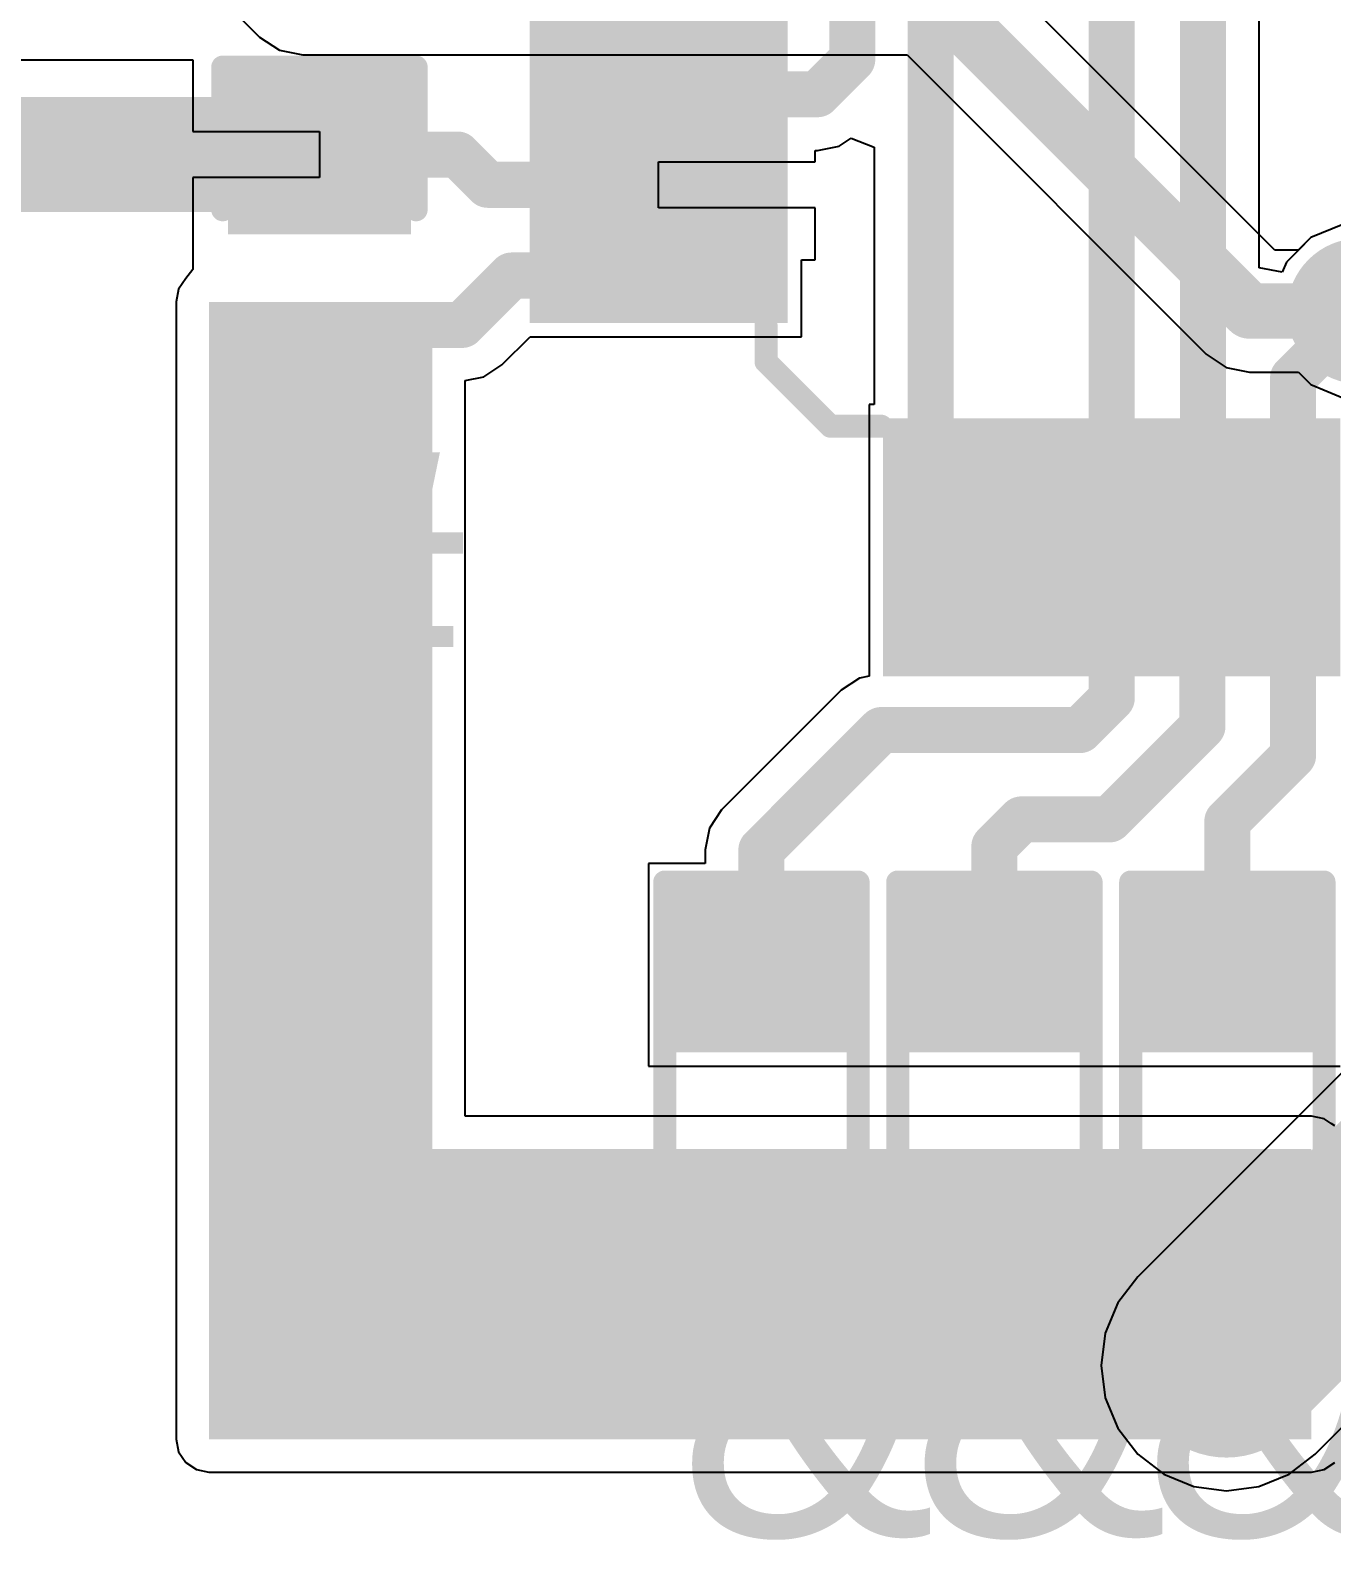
# Model space of a CAD drawing. Header units: millimetres. Extents: x -0.21 to 3.18, y -0.07 to 2.49.
# Drawn here: x 1.6742 to 1.9569, y 0.9531 to 1.281 of the extents above; entities that cross this region are included whole.
import ezdxf

# ---------------------------------------------------------------- set-up
doc = ezdxf.new("R2010")
doc.units = ezdxf.units.MM
doc.header["$MEASUREMENT"] = 0
for name, color, linetype in [('BottomLayer', 5, 'Continuous'), ('BottomSolder', 6, 'Continuous'), ('TopLayer', 1, 'Continuous'), ('TopOverlay', 2, 'Continuous'), ('TopPaste', 8, 'Continuous'), ('TopSolder', 216, 'Continuous'), ('ViaHoleLayer', 16, 'Continuous')]:
    doc.layers.add(name, color=color, linetype=linetype)
doc.styles.add('Arial', font='', dxfattribs={"height": 0.2})
doc.styles.get('Arial').set_extended_font_data('Arial')

# ---------------------------------------------------------------- blocks, each defined once
blk = doc.blocks.new('48_LQFP__7_7___12')
at = {"layer": 'TopLayer'}
for points in [[(0.03583, 0.19134), (0.03583, 0.14331), (0.02323, 0.14331), (0.02323, 0.19134)], [(0.05551, 0.19134), (0.05551, 0.14331), (0.04291, 0.14331), (0.04291, 0.19134)], [(0.0752, 0.19134), (0.0752, 0.14331), (0.0626, 0.14331), (0.0626, 0.19134)], [(0.09488, 0.19134), (0.09488, 0.14331), (0.08228, 0.14331), (0.08228, 0.19134)], [(0.11457, 0.19134), (0.11457, 0.14331), (0.10197, 0.14331), (0.10197, 0.19134)], [(0.19134, 0.11457), (0.19134, 0.10197), (0.14331, 0.10197), (0.14331, 0.11457)], [(0.19134, 0.09488), (0.19134, 0.08228), (0.14331, 0.08228), (0.14331, 0.09488)], [(0.19134, 0.0752), (0.19134, 0.0626), (0.14331, 0.0626), (0.14331, 0.0752)], [(0.19134, 0.05551), (0.19134, 0.04291), (0.14331, 0.04291), (0.14331, 0.05551)]]:
    blk.add_hatch(color=1, dxfattribs=at).paths.add_polyline_path(points)
at = {"layer": 'TopPaste'}
for points in [[(0.03583, 0.19134), (0.03583, 0.14331), (0.02323, 0.14331), (0.02323, 0.19134)], [(0.05551, 0.19134), (0.05551, 0.14331), (0.04291, 0.14331), (0.04291, 0.19134)], [(0.0752, 0.19134), (0.0752, 0.14331), (0.0626, 0.14331), (0.0626, 0.19134)], [(0.09488, 0.19134), (0.09488, 0.14331), (0.08228, 0.14331), (0.08228, 0.19134)], [(0.11457, 0.19134), (0.11457, 0.14331), (0.10197, 0.14331), (0.10197, 0.19134)], [(0.19134, 0.11457), (0.19134, 0.10197), (0.14331, 0.10197), (0.14331, 0.11457)], [(0.19134, 0.09488), (0.19134, 0.08228), (0.14331, 0.08228), (0.14331, 0.09488)], [(0.19134, 0.0752), (0.19134, 0.0626), (0.14331, 0.0626), (0.14331, 0.0752)], [(0.19134, 0.05551), (0.19134, 0.04291), (0.14331, 0.04291), (0.14331, 0.05551)]]:
    blk.add_hatch(color=8, dxfattribs=at).paths.add_polyline_path(points)
at = {"layer": 'TopSolder'}
for points in [[(0.03983, 0.19534), (0.03983, 0.13931), (0.01923, 0.13931), (0.01923, 0.19534)], [(0.05951, 0.19534), (0.05951, 0.13931), (0.03891, 0.13931), (0.03891, 0.19534)], [(0.0792, 0.19534), (0.0792, 0.13931), (0.0586, 0.13931), (0.0586, 0.19534)], [(0.09888, 0.19534), (0.09888, 0.13931), (0.07828, 0.13931), (0.07828, 0.19534)], [(0.11857, 0.19534), (0.11857, 0.13931), (0.09797, 0.13931), (0.09797, 0.19534)], [(0.19534, 0.11857), (0.19534, 0.09797), (0.13931, 0.09797), (0.13931, 0.11857)], [(0.19534, 0.09888), (0.19534, 0.07828), (0.13931, 0.07828), (0.13931, 0.09888)], [(0.19534, 0.0792), (0.19534, 0.0586), (0.13931, 0.0586), (0.13931, 0.0792)], [(0.19534, 0.05951), (0.19534, 0.03891), (0.13931, 0.03891), (0.13931, 0.05951)]]:
    blk.add_hatch(color=216, dxfattribs=at).paths.add_polyline_path(points)
at = {"layer": 'TopOverlay', "const_width": 0.005}
for points in [[(0.13, 0.141), (0.119, 0.141)], [(0.144, 0.127), (0.13, 0.141)], [(0.144, 0.127), (0.144, 0.119)]]:
    blk.add_lwpolyline(points, dxfattribs=at)
at = {"layer": 'TopOverlay', "const_width": 0.0025}
for points in [[(0.11775, 0.141, 1), (0.12025, 0.141, 1)], [(0.12875, 0.141, 1), (0.13125, 0.141, 1)], [(0.12875, 0.141, 1), (0.13125, 0.141, 1)], [(0.14275, 0.127, 1), (0.14525, 0.127, 1)], [(0.14275, 0.127, 1), (0.14525, 0.127, 1)], [(0.14275, 0.119, 1), (0.14525, 0.119, 1)]]:
    blk.add_lwpolyline(points, format="xyb", close=True, dxfattribs=at)
blk = doc.blocks.new('R___0603_26')
at = {"layer": 'TopLayer'}
for points in [[(-0.015, 0.0175), (-0.015, -0.0175), (-0.045, -0.0175), (-0.045, 0.0175)], [(0.045, 0.0175), (0.045, -0.0175), (0.015, -0.0175), (0.015, 0.0175)]]:
    blk.add_hatch(color=1, dxfattribs=at).paths.add_polyline_path(points)
at = {"layer": 'TopPaste'}
for points in [[(-0.015, 0.0175), (-0.015, -0.0175), (-0.045, -0.0175), (-0.045, 0.0175)], [(0.045, 0.0175), (0.045, -0.0175), (0.015, -0.0175), (0.015, 0.0175)]]:
    blk.add_hatch(color=8, dxfattribs=at).paths.add_polyline_path(points)
at = {"layer": 'TopSolder'}
for points in [[(-0.011, 0.0215), (-0.011, -0.0215), (-0.049, -0.0215), (-0.049, 0.0215)], [(0.049, 0.0215), (0.049, -0.0215), (0.011, -0.0215), (0.011, 0.0215)]]:
    blk.add_hatch(color=216, dxfattribs=at).paths.add_polyline_path(points)
at = {"layer": 'TopOverlay', "const_width": 0.005}
for points in [[(-0.048, -0.021), (-0.048, 0.021)], [(0.048, 0.021), (-0.048, 0.021)], [(0.048, -0.021), (0.048, 0.021)], [(0.048, -0.021), (-0.048, -0.021)]]:
    blk.add_lwpolyline(points, dxfattribs=at)
at = {"layer": 'TopOverlay', "const_width": 0.0025}
for points in [[(-0.04925, 0.021, 1), (-0.04675, 0.021, 1)], [(-0.04925, 0.021, 1), (-0.04675, 0.021, 1)], [(0.04675, 0.021, 1), (0.04925, 0.021, 1)], [(0.04675, 0.021, 1), (0.04925, 0.021, 1)], [(-0.04925, -0.021, 1), (-0.04675, -0.021, 1)], [(-0.04925, -0.021, 1), (-0.04675, -0.021, 1)], [(0.04675, -0.021, 1), (0.04925, -0.021, 1)], [(0.04675, -0.021, 1), (0.04925, -0.021, 1)]]:
    blk.add_lwpolyline(points, format="xyb", close=True, dxfattribs=at)
blk = doc.blocks.new('R___0603_27')
at = {"layer": 'TopLayer'}
for points in [[(-0.015, 0.0175), (-0.015, -0.0175), (-0.045, -0.0175), (-0.045, 0.0175)], [(0.045, 0.0175), (0.045, -0.0175), (0.015, -0.0175), (0.015, 0.0175)]]:
    blk.add_hatch(color=1, dxfattribs=at).paths.add_polyline_path(points)
at = {"layer": 'TopPaste'}
for points in [[(-0.015, 0.0175), (-0.015, -0.0175), (-0.045, -0.0175), (-0.045, 0.0175)], [(0.045, 0.0175), (0.045, -0.0175), (0.015, -0.0175), (0.015, 0.0175)]]:
    blk.add_hatch(color=8, dxfattribs=at).paths.add_polyline_path(points)
at = {"layer": 'TopSolder'}
for points in [[(-0.011, 0.0215), (-0.011, -0.0215), (-0.049, -0.0215), (-0.049, 0.0215)], [(0.049, 0.0215), (0.049, -0.0215), (0.011, -0.0215), (0.011, 0.0215)]]:
    blk.add_hatch(color=216, dxfattribs=at).paths.add_polyline_path(points)
at = {"layer": 'TopOverlay', "const_width": 0.005}
for points in [[(0.048, 0.021), (-0.048, 0.021)], [(-0.048, -0.021), (-0.048, 0.021)], [(0.048, -0.021), (0.048, 0.021)], [(0.048, -0.021), (-0.048, -0.021)]]:
    blk.add_lwpolyline(points, dxfattribs=at)
at = {"layer": 'TopOverlay', "const_width": 0.0025}
for points in [[(-0.04925, 0.021, 1), (-0.04675, 0.021, 1)], [(-0.04925, 0.021, 1), (-0.04675, 0.021, 1)], [(0.04675, 0.021, 1), (0.04925, 0.021, 1)], [(0.04675, 0.021, 1), (0.04925, 0.021, 1)], [(-0.04925, -0.021, 1), (-0.04675, -0.021, 1)], [(-0.04925, -0.021, 1), (-0.04675, -0.021, 1)], [(0.04675, -0.021, 1), (0.04925, -0.021, 1)], [(0.04675, -0.021, 1), (0.04925, -0.021, 1)]]:
    blk.add_lwpolyline(points, format="xyb", close=True, dxfattribs=at)
blk = doc.blocks.new('R___0603_28')
at = {"layer": 'TopLayer'}
for points in [[(-0.015, 0.0175), (-0.015, -0.0175), (-0.045, -0.0175), (-0.045, 0.0175)], [(0.045, 0.0175), (0.045, -0.0175), (0.015, -0.0175), (0.015, 0.0175)]]:
    blk.add_hatch(color=1, dxfattribs=at).paths.add_polyline_path(points)
at = {"layer": 'TopPaste'}
for points in [[(-0.015, 0.0175), (-0.015, -0.0175), (-0.045, -0.0175), (-0.045, 0.0175)], [(0.045, 0.0175), (0.045, -0.0175), (0.015, -0.0175), (0.015, 0.0175)]]:
    blk.add_hatch(color=8, dxfattribs=at).paths.add_polyline_path(points)
at = {"layer": 'TopSolder'}
for points in [[(-0.011, 0.0215), (-0.011, -0.0215), (-0.049, -0.0215), (-0.049, 0.0215)], [(0.049, 0.0215), (0.049, -0.0215), (0.011, -0.0215), (0.011, 0.0215)]]:
    blk.add_hatch(color=216, dxfattribs=at).paths.add_polyline_path(points)
at = {"layer": 'TopOverlay', "const_width": 0.005}
for points in [[(-0.048, -0.021), (-0.048, 0.021)], [(0.048, 0.021), (-0.048, 0.021)], [(0.048, -0.021), (0.048, 0.021)], [(0.048, -0.021), (-0.048, -0.021)]]:
    blk.add_lwpolyline(points, dxfattribs=at)
at = {"layer": 'TopOverlay', "const_width": 0.0025}
for points in [[(-0.04925, 0.021, 1), (-0.04675, 0.021, 1)], [(-0.04925, 0.021, 1), (-0.04675, 0.021, 1)], [(0.04675, 0.021, 1), (0.04925, 0.021, 1)], [(0.04675, 0.021, 1), (0.04925, 0.021, 1)], [(-0.04925, -0.021, 1), (-0.04675, -0.021, 1)], [(-0.04925, -0.021, 1), (-0.04675, -0.021, 1)], [(0.04675, -0.021, 1), (0.04925, -0.021, 1)], [(0.04675, -0.021, 1), (0.04925, -0.021, 1)]]:
    blk.add_lwpolyline(points, format="xyb", close=True, dxfattribs=at)
blk = doc.blocks.new('C___0603_117')
at = {"layer": 'TopLayer'}
for points in [[(-0.015, 0.0175), (-0.015, -0.0175), (-0.045, -0.0175), (-0.045, 0.0175)], [(0.045, 0.0175), (0.045, -0.0175), (0.015, -0.0175), (0.015, 0.0175)]]:
    blk.add_hatch(color=1, dxfattribs=at).paths.add_polyline_path(points)
at = {"layer": 'TopPaste'}
for points in [[(-0.015, 0.0175), (-0.015, -0.0175), (-0.045, -0.0175), (-0.045, 0.0175)], [(0.045, 0.0175), (0.045, -0.0175), (0.015, -0.0175), (0.015, 0.0175)]]:
    blk.add_hatch(color=8, dxfattribs=at).paths.add_polyline_path(points)
at = {"layer": 'TopSolder'}
for points in [[(-0.01264, 0.01986), (-0.01264, -0.01986), (-0.04736, -0.01986), (-0.04736, 0.01986)], [(0.04736, 0.01986), (0.04736, -0.01986), (0.01264, -0.01986), (0.01264, 0.01986)]]:
    blk.add_hatch(color=216, dxfattribs=at).paths.add_polyline_path(points)
at = {"layer": 'TopOverlay', "const_width": 0.005}
for points in [[(-0.018, 0.021), (-0.049, 0.021)], [(-0.049, -0.021), (-0.049, 0.021)], [(0.049, 0.021), (0.018, 0.021)], [(0.049, -0.021), (0.049, 0.021)], [(-0.018, -0.021), (-0.049, -0.021)], [(0.049, -0.021), (0.018, -0.021)]]:
    blk.add_lwpolyline(points, dxfattribs=at)
at = {"layer": 'TopOverlay', "const_width": 0.0025}
for points in [[(-0.05025, 0.021, 1), (-0.04775, 0.021, 1)], [(-0.05025, 0.021, 1), (-0.04775, 0.021, 1)], [(-0.01925, 0.021, 1), (-0.01675, 0.021, 1)], [(0.01675, 0.021, 1), (0.01925, 0.021, 1)], [(0.04775, 0.021, 1), (0.05025, 0.021, 1)], [(0.04775, 0.021, 1), (0.05025, 0.021, 1)], [(-0.05025, -0.021, 1), (-0.04775, -0.021, 1)], [(-0.05025, -0.021, 1), (-0.04775, -0.021, 1)], [(-0.01925, -0.021, 1), (-0.01675, -0.021, 1)], [(0.01675, -0.021, 1), (0.01925, -0.021, 1)], [(0.04775, -0.021, 1), (0.05025, -0.021, 1)], [(0.04775, -0.021, 1), (0.05025, -0.021, 1)]]:
    blk.add_lwpolyline(points, format="xyb", close=True, dxfattribs=at)

msp = doc.modelspace()

# ---------------------------------------------------------------- hatches: boundary and pattern name
at = {"layer": 'BottomLayer'}
h = msp.add_hatch(color=5, dxfattribs=at)
edge = h.paths.add_edge_path()
edge.add_arc((1.963, 1.22), 0.01181, 0, 360)
h = msp.add_hatch(color=5, dxfattribs=at)
edge = h.paths.add_edge_path()
edge.add_arc((1.934, 0.991), 0.01181, 0, 360)
at = {"layer": 'BottomSolder'}
h = msp.add_hatch(color=6, dxfattribs=at)
edge = h.paths.add_edge_path()
edge.add_arc((1.963, 1.22), 0.01581, 0, 360)
h = msp.add_hatch(color=6, dxfattribs=at)
edge = h.paths.add_edge_path()
edge.add_arc((1.934, 0.991), 0.01581, 0, 360)
at = {"layer": 'TopLayer'}
h = msp.add_hatch(color=1, dxfattribs=at)
edge = h.paths.add_edge_path()
edge.add_arc((1.963, 1.22), 0.01181, 0, 360)
for points in [[(1.713, 0.987), (1.7615, 0.987), (1.7615, 1.222), (1.713, 1.222)], [(1.713, 0.975), (1.95247, 0.975), (1.95247, 1.038), (1.713, 1.038)]]:
    msp.add_hatch(color=1, dxfattribs=at).paths.add_polyline_path(points)
h = msp.add_hatch(color=1, dxfattribs=at)
edge = h.paths.add_edge_path()
edge.add_arc((1.934, 0.991), 0.01181, 0, 360)
at = {"layer": 'TopSolder'}
h = msp.add_hatch(color=216, dxfattribs=at)
edge = h.paths.add_edge_path()
edge.add_arc((1.963, 1.22), 0.01581, 0, 360)
h = msp.add_hatch(color=216, dxfattribs=at)
edge = h.paths.add_edge_path()
edge.add_arc((1.934, 0.991), 0.01581, 0, 360)
at = {"layer": 'ViaHoleLayer'}
h = msp.add_hatch(color=16, dxfattribs=at)
edge = h.paths.add_edge_path()
edge.add_arc((1.934, 0.991), 0.00591, 0, 360)

# ---------------------------------------------------------------- linework, layer by layer
at = {"layer": 'BottomLayer'}
for p, q in [((1.59177, 1.41175), (1.724, 1.27951)), ((1.94449, 1.23325), (1.881, 1.29675)), ((1.724, 1.27951), (1.7283, 1.27664)), ((1.7283, 1.27664), (1.73338, 1.27563)), ((1.73338, 1.27563), (1.86463, 1.27563)), ((1.86463, 1.27563), (1.92963, 1.21063)), ((1.95926, 1.23881), (1.95234, 1.23595)), ((1.94965, 1.23325), (1.94449, 1.23325)), ((1.95234, 1.23595), (1.94965, 1.23325)), ((1.92963, 1.21063), (1.93393, 1.20775)), ((1.93393, 1.20775), (1.939, 1.20675)), ((1.939, 1.20675), (1.939, 1.20675)), ((1.939, 1.20675), (1.94965, 1.20675)), ((1.94965, 1.20675), (1.95234, 1.20405)), ((1.95234, 1.20405), (1.95926, 1.20119)), ((2.00174, 1.09726), (1.91474, 1.01026)), ((1.91474, 1.01026), (1.91042, 1.00462)), ((1.91042, 1.00462), (1.90769, 0.99805)), ((1.90769, 0.99805), (1.90677, 0.991)), ((1.90677, 0.991), (1.90769, 0.98395)), ((1.90769, 0.98395), (1.91042, 0.97738)), ((1.91042, 0.97738), (1.91474, 0.97174)), ((1.95326, 0.97174), (1.95957, 0.97806)), ((1.91474, 0.97174), (1.92038, 0.96742)), ((1.94762, 0.96742), (1.95326, 0.97174)), ((1.92038, 0.96742), (1.92695, 0.96469)), ((1.94105, 0.96469), (1.94762, 0.96742)), ((1.92695, 0.96469), (1.934, 0.96377)), ((1.934, 0.96377), (1.94105, 0.96469))]:
    msp.add_line(p, q, dxfattribs=at)
for points, const_width in [([(1.87012, 1.28888), (1.939, 1.22)], 0.012), ([(1.939, 1.22), (1.963, 1.22)], 0.012), ([(1.934, 0.991), (2.021, 1.078)], 0.04)]:
    msp.add_lwpolyline(points, dxfattribs=dict(at, const_width=const_width))
for points, const_width in [([(1.936, 1.22, 1), (1.942, 1.22, 1)], 0.006), ([(1.936, 1.22, 1), (1.942, 1.22, 1)], 0.006), ([(1.924, 0.991, 1), (1.944, 0.991, 1)], 0.02)]:
    msp.add_lwpolyline(points, format="xyb", close=True, dxfattribs=dict(at, const_width=const_width))
at = {"layer": 'TopLayer'}
for p, q in [((1.94113, 1.22942), (1.94113, 1.28883)), ((1.62044, 1.27455), (1.7095, 1.27455)), ((1.7095, 1.27455), (1.7095, 1.259)), ((1.7095, 1.259), (1.737, 1.259)), ((1.737, 1.259), (1.737, 1.249)), ((1.84518, 1.25487), (1.84986, 1.2558)), ((1.84986, 1.2558), (1.8525, 1.25756)), ((1.8525, 1.25756), (1.8575, 1.25563)), ((1.84469, 1.25242), (1.84469, 1.25487)), ((1.84469, 1.25487), (1.84518, 1.25487)), ((1.8575, 1.25563), (1.8575, 1.19969)), ((1.81068, 1.24242), (1.81068, 1.25242)), ((1.81068, 1.25242), (1.84469, 1.25242)), ((1.737, 1.249), (1.7095, 1.249)), ((1.7095, 1.249), (1.7095, 1.229)), ((1.84469, 1.24242), (1.81068, 1.24242)), ((1.84469, 1.23112), (1.84469, 1.24242)), ((1.95926, 1.23881), (1.95234, 1.23595)), ((1.95234, 1.23595), (1.94705, 1.23066)), ((1.84169, 1.21443), (1.84169, 1.23112)), ((1.84169, 1.23112), (1.84469, 1.23112)), ((1.94705, 1.23066), (1.94613, 1.22842)), ((1.70795, 1.22705), (1.70641, 1.22473)), ((1.7095, 1.229), (1.70795, 1.22705)), ((1.94613, 1.22842), (1.94113, 1.22942)), ((1.70641, 1.22473), (1.70586, 1.222)), ((1.70586, 1.222), (1.70586, 1.038)), ((1.77665, 1.20835), (1.78274, 1.21443)), ((1.78274, 1.21443), (1.84169, 1.21443)), ((1.77268, 1.2057), (1.77665, 1.20835)), ((1.76864, 1.20489), (1.77268, 1.2057)), ((1.76864, 1.04514), (1.76864, 1.20489)), ((1.8575, 1.19969), (1.85643, 1.19969)), ((1.85643, 1.19969), (1.85643, 1.14072)), ((1.85432, 1.1403), (1.85035, 1.13765)), ((1.85643, 1.14072), (1.85432, 1.1403)), ((1.85035, 1.13765), (1.82435, 1.11165)), ((1.82435, 1.11165), (1.8217, 1.10768)), ((1.8217, 1.10768), (1.82076, 1.103)), ((1.82076, 1.103), (1.82076, 1.1)), ((1.82076, 1.1), (1.8085, 1.1)), ((1.8085, 1.1), (1.8085, 1.056)), ((1.8085, 1.056), (1.8575, 1.056)), ((1.8575, 1.056), (1.8575, 1.056)), ((1.8575, 1.056), (1.8591, 1.056)), ((1.8591, 1.056), (1.8591, 1.056)), ((1.8591, 1.056), (1.9047, 1.056)), ((1.9047, 1.056), (1.9081, 1.056)), ((1.9081, 1.056), (1.9081, 1.056)), ((1.9081, 1.056), (1.9097, 1.056)), ((1.9097, 1.056), (1.9097, 1.056)), ((1.9097, 1.056), (1.9587, 1.056)), ((1.95247, 1.04514), (1.76864, 1.04514)), ((1.95521, 1.04459), (1.95247, 1.04514)), ((1.95678, 1.04354), (1.95521, 1.04459)), ((1.95752, 1.04305), (1.95678, 1.04354)), ((1.70586, 1.038), (1.70586, 0.975)), ((1.70586, 0.975), (1.70641, 0.97227)), ((1.70641, 0.97227), (1.70795, 0.96995)), ((1.70795, 0.96995), (1.71027, 0.96841)), ((1.71027, 0.96841), (1.713, 0.96786)), ((1.713, 0.96786), (1.95247, 0.96786)), ((1.95247, 0.96786), (1.95521, 0.96841)), ((1.95521, 0.96841), (1.95752, 0.96995))]:
    msp.add_line(p, q, dxfattribs=at)
for points, const_width in [([(1.85273, 1.27466), (1.85273, 1.37573)], 0.01), ([(1.86973, 1.16868), (1.86973, 1.34473)], 0.01), ([(1.90905, 1.16873), (1.90905, 1.29476)], 0.01), ([(1.92889, 1.16878), (1.92889, 1.29389)], 0.01), ([(1.84518, 1.2671), (1.85273, 1.27466)], 0.01), ([(1.81068, 1.2671), (1.84518, 1.2671)], 0.01), ([(1.40686, 1.254), (1.726, 1.254)], 0.025), ([(1.726, 1.254), (1.737, 1.254)], 0.01), ([(1.737, 1.254), (1.767, 1.254)], 0.01), ([(1.767, 1.254), (1.77358, 1.24742)], 0.01), ([(1.77358, 1.24742), (1.81068, 1.24742)], 0.01), ([(1.768, 1.217), (1.77873, 1.22773)], 0.01), ([(1.77873, 1.22773), (1.81068, 1.22773)], 0.01), ([(1.94847, 1.20547), (1.963, 1.22)], 0.01), ([(1.737, 1.201), (1.753, 1.217)], 0.01), ([(1.753, 1.217), (1.768, 1.217)], 0.01), ([(1.94847, 1.16868), (1.94847, 1.20547)], 0.01), ([(1.737, 1.194), (1.737, 1.201)], 0.01), ([(1.726, 1.194), (1.737, 1.194)], 0.01), ([(1.737, 1.194), (1.737, 1.194)], 0.01), ([(1.737, 1.194), (1.737, 1.194)], 0.01), ([(1.92879, 1.16868), (1.92889, 1.16878)], 0.01), ([(1.90905, 1.16873), (1.9091, 1.16868)], 0.01), ([(1.9091, 1.13594), (1.9091, 1.16868)], 0.01), ([(1.92879, 1.12979), (1.92879, 1.16868)], 0.01), ([(1.94847, 1.12347), (1.94847, 1.16868)], 0.01), ([(1.90217, 1.129), (1.9091, 1.13594)], 0.01), ([(1.9086, 1.1096), (1.92879, 1.12979)], 0.01), ([(1.833, 1.103), (1.859, 1.129)], 0.01), ([(1.859, 1.129), (1.90217, 1.129)], 0.01), ([(1.9342, 1.1092), (1.94847, 1.12347)], 0.01), ([(1.8836, 1.10374), (1.88946, 1.1096)], 0.01), ([(1.88946, 1.1096), (1.9086, 1.1096)], 0.01), ([(1.9342, 1.078), (1.9342, 1.1092)], 0.01), ([(1.8836, 1.078), (1.8836, 1.10374)], 0.01), ([(1.833, 1.078), (1.833, 1.103)], 0.01), ([(1.934, 1.0178), (1.9342, 1.018)], 0.025), ([(1.934, 0.991), (1.934, 1.0178)], 0.025)]:
    msp.add_lwpolyline(points, dxfattribs=dict(at, const_width=const_width))
for points, const_width in [([(1.85023, 1.27466, 1), (1.85523, 1.27466, 1)], 0.005), ([(1.85023, 1.27466, 1), (1.85523, 1.27466, 1)], 0.005), ([(1.80818, 1.2671, 1), (1.81318, 1.2671, 1)], 0.005), ([(1.84268, 1.2671, 1), (1.84768, 1.2671, 1)], 0.005), ([(1.84268, 1.2671, 1), (1.84768, 1.2671, 1)], 0.005), ([(1.71975, 1.254, 1), (1.73225, 1.254, 1)], 0.0125), ([(1.7235, 1.254, 1), (1.7285, 1.254, 1)], 0.005), ([(1.7345, 1.254, 1), (1.7395, 1.254, 1)], 0.005), ([(1.7345, 1.254, 1), (1.7395, 1.254, 1)], 0.005), ([(1.7645, 1.254, 1), (1.7695, 1.254, 1)], 0.005), ([(1.7645, 1.254, 1), (1.7695, 1.254, 1)], 0.005), ([(1.77108, 1.24742, 1), (1.77608, 1.24742, 1)], 0.005), ([(1.77108, 1.24742, 1), (1.77608, 1.24742, 1)], 0.005), ([(1.80818, 1.24742, 1), (1.81318, 1.24742, 1)], 0.005), ([(1.77623, 1.22773, 1), (1.78123, 1.22773, 1)], 0.005), ([(1.77623, 1.22773, 1), (1.78123, 1.22773, 1)], 0.005), ([(1.80818, 1.22773, 1), (1.81318, 1.22773, 1)], 0.005), ([(1.7505, 1.217, 1), (1.7555, 1.217, 1)], 0.005), ([(1.7505, 1.217, 1), (1.7555, 1.217, 1)], 0.005), ([(1.7655, 1.217, 1), (1.7705, 1.217, 1)], 0.005), ([(1.7655, 1.217, 1), (1.7705, 1.217, 1)], 0.005), ([(1.94597, 1.20547, 1), (1.95097, 1.20547, 1)], 0.005), ([(1.94597, 1.20547, 1), (1.95097, 1.20547, 1)], 0.005), ([(1.7345, 1.201, 1), (1.7395, 1.201, 1)], 0.005), ([(1.7345, 1.201, 1), (1.7395, 1.201, 1)], 0.005), ([(1.7235, 1.194, 1), (1.7285, 1.194, 1)], 0.005), ([(1.7345, 1.194, 1), (1.7395, 1.194, 1)], 0.005), ([(1.7345, 1.194, 1), (1.7395, 1.194, 1)], 0.005), ([(1.7345, 1.194, 1), (1.7395, 1.194, 1)], 0.005), ([(1.7345, 1.194, 1), (1.7395, 1.194, 1)], 0.005), ([(1.7345, 1.194, 1), (1.7395, 1.194, 1)], 0.005), ([(1.7345, 1.194, 1), (1.7395, 1.194, 1)], 0.005), ([(1.92639, 1.16878, 1), (1.93139, 1.16878, 1)], 0.005), ([(1.92639, 1.16878, 1), (1.93139, 1.16878, 1)], 0.005), ([(1.86723, 1.16868, 1), (1.87223, 1.16868, 1)], 0.005), ([(1.90655, 1.16873, 1), (1.91155, 1.16873, 1)], 0.005), ([(1.90655, 1.16873, 1), (1.91155, 1.16873, 1)], 0.005), ([(1.9066, 1.16868, 1), (1.9116, 1.16868, 1)], 0.005), ([(1.9066, 1.16868, 1), (1.9116, 1.16868, 1)], 0.005), ([(1.92629, 1.16868, 1), (1.93129, 1.16868, 1)], 0.005), ([(1.92629, 1.16868, 1), (1.93129, 1.16868, 1)], 0.005), ([(1.94597, 1.16868, 1), (1.95097, 1.16868, 1)], 0.005), ([(1.94597, 1.16868, 1), (1.95097, 1.16868, 1)], 0.005), ([(1.9066, 1.13594, 1), (1.9116, 1.13594, 1)], 0.005), ([(1.9066, 1.13594, 1), (1.9116, 1.13594, 1)], 0.005), ([(1.92629, 1.12979, 1), (1.93129, 1.12979, 1)], 0.005), ([(1.92629, 1.12979, 1), (1.93129, 1.12979, 1)], 0.005), ([(1.8565, 1.129, 1), (1.8615, 1.129, 1)], 0.005), ([(1.8565, 1.129, 1), (1.8615, 1.129, 1)], 0.005), ([(1.89967, 1.129, 1), (1.90467, 1.129, 1)], 0.005), ([(1.89967, 1.129, 1), (1.90467, 1.129, 1)], 0.005), ([(1.94597, 1.12347, 1), (1.95097, 1.12347, 1)], 0.005), ([(1.94597, 1.12347, 1), (1.95097, 1.12347, 1)], 0.005), ([(1.88696, 1.1096, 1), (1.89196, 1.1096, 1)], 0.005), ([(1.88696, 1.1096, 1), (1.89196, 1.1096, 1)], 0.005), ([(1.9061, 1.1096, 1), (1.9111, 1.1096, 1)], 0.005), ([(1.9061, 1.1096, 1), (1.9111, 1.1096, 1)], 0.005), ([(1.9317, 1.1092, 1), (1.9367, 1.1092, 1)], 0.005), ([(1.9317, 1.1092, 1), (1.9367, 1.1092, 1)], 0.005), ([(1.8811, 1.10374, 1), (1.8861, 1.10374, 1)], 0.005), ([(1.8811, 1.10374, 1), (1.8861, 1.10374, 1)], 0.005), ([(1.8305, 1.103, 1), (1.8355, 1.103, 1)], 0.005), ([(1.8305, 1.103, 1), (1.8355, 1.103, 1)], 0.005), ([(1.8305, 1.078, 1), (1.8355, 1.078, 1)], 0.005), ([(1.8811, 1.078, 1), (1.8861, 1.078, 1)], 0.005), ([(1.9317, 1.078, 1), (1.9367, 1.078, 1)], 0.005), ([(1.92775, 1.0178, 1), (1.94025, 1.0178, 1)], 0.0125), ([(1.92775, 1.0178, 1), (1.94025, 1.0178, 1)], 0.0125), ([(1.92795, 1.018, 1), (1.94045, 1.018, 1)], 0.0125), ([(1.92775, 0.991, 1), (1.94025, 0.991, 1)], 0.0125)]:
    msp.add_lwpolyline(points, format="xyb", close=True, dxfattribs=dict(at, const_width=const_width))

# ---------------------------------------------------------------- block references
for name, p, rotation in [('48_LQFP__7_7___12', (1.978, 1.336), 180), ('C___0603_117', (1.737, 1.224), 270), ('R___0603_28', (1.833, 1.048), 270), ('R___0603_27', (1.8836, 1.048), 270), ('R___0603_26', (1.9342, 1.048), 270)]:
    msp.add_blockref(name, p, dxfattribs=dict(rotation=rotation))

# ---------------------------------------------------------------- texts
at = {"layer": 'TopOverlay', "style": 'Arial'}
for s, p in [('#', (1.722, 1.12964)), ('&', (1.815, 0.95399)), ('&', (1.8655, 0.95399)), ('&', (1.916, 0.95399))]:
    msp.add_text(s, height=0.06, rotation=360, dxfattribs=at).set_placement(p)

doc.saveas('drawing.dxf')
